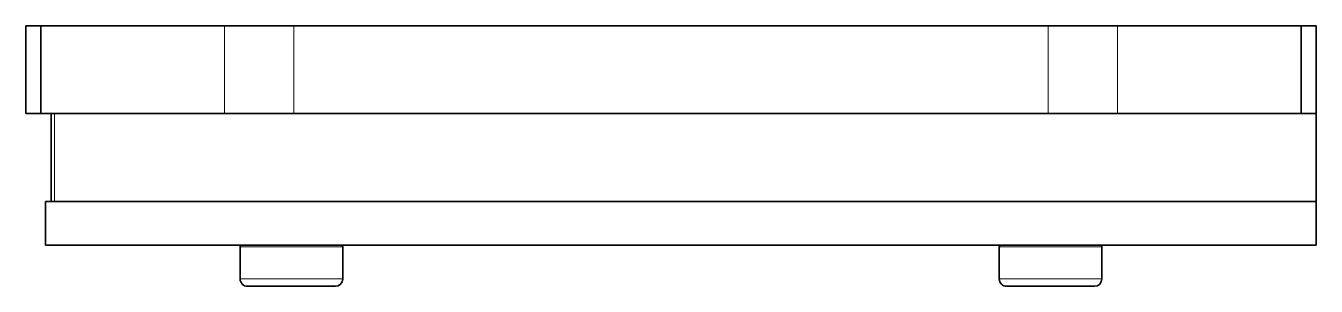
# Model space of a CAD drawing. Extents: x 303 to 980, y 15 to 674.
# Drawn here: x 550.5 to 638.5, y 207.5 to 225.3 of the extents above; entities that cross this region are included whole.
import ezdxf

# ---------------------------------------------------------------- set-up
doc = ezdxf.new("R2010")
doc.units = 0

msp = doc.modelspace()

# ---------------------------------------------------------------- linework, layer by layer
at = {"color": 7, "lineweight": 35, "ltscale": 0.15}
for p, q in [((550.5, 225.333), (550.5, 219.333)), ((551.529, 219.333), (551.529, 225.333)), ((637.471, 219.333), (637.471, 225.333)), ((638.5, 225.333), (638.5, 219.333)), ((552.234, 219.333), (552.234, 213.333)), ((552.234, 219.333), (552.234, 213.333)), ((638.5, 219.333), (638.5, 213.333))]:
    msp.add_line(p, q, dxfattribs=at)
at = {"color": 7, "lineweight": 35, "ltscale": 0.025702}
for p, q in [((550.5, 225.333), (551.528, 225.333)), ((550.5, 219.333), (551.528, 219.333))]:
    msp.add_line(p, q, dxfattribs=at)
at = {"color": 7, "lineweight": 35, "ltscale": 0.313062}
for p, q in [((564.052, 225.333), (551.529, 225.333)), ((637.471, 225.333), (624.948, 225.333)), ((551.529, 219.333), (564.052, 219.333)), ((624.948, 219.333), (637.471, 219.333))]:
    msp.add_line(p, q, dxfattribs=at)
at = {"color": 7, "lineweight": 35, "ltscale": 0.117937}
for p, q in [((564.052, 225.333), (568.769, 225.333)), ((620.231, 225.333), (624.948, 225.333)), ((564.052, 219.333), (568.769, 219.333)), ((620.231, 219.333), (624.948, 219.333))]:
    msp.add_line(p, q, dxfattribs=at)
at = {"color": 7, "lineweight": 13, "ltscale": 0.15}
for p, q in [((564.052, 219.333), (564.052, 225.333)), ((568.769, 219.333), (568.769, 225.333)), ((620.231, 225.333), (620.231, 219.333)), ((624.948, 225.333), (624.948, 219.333)), ((552.456, 219.333), (552.456, 213.333))]:
    msp.add_line(p, q, dxfattribs=at)
at = {"color": 7, "lineweight": 35}
for p, q in [((568.769, 225.333), (620.231, 225.333)), ((552.456, 219.333), (638.5, 219.333)), ((568.769, 219.333), (620.231, 219.333)), ((551.869, 213.333), (638.5, 213.333)), ((552.456, 213.333), (638.5, 213.333)), ((551.869, 210.333), (638.5, 210.333))]:
    msp.add_line(p, q, dxfattribs=at)
at = {"color": 7, "lineweight": 35, "ltscale": 0.025726}
msp.add_line((637.471, 225.333), (638.5, 225.333), dxfattribs=at)
at = {"color": 7, "lineweight": 35, "ltscale": 0.005557}
for p, q in [((552.234, 219.333), (552.456, 219.333)), ((552.234, 213.333), (552.456, 213.333))]:
    msp.add_line(p, q, dxfattribs=at)
at = {"color": 7, "lineweight": 35, "ltscale": 0.030038}
msp.add_line((637.298, 219.333), (638.5, 219.333), dxfattribs=at)
at = {"color": 7, "lineweight": 35, "ltscale": 0.000389099}
for p, q in [((551.854, 213.333), (551.869, 213.333)), ((551.854, 210.333), (551.869, 210.333))]:
    msp.add_line(p, q, dxfattribs=at)
at = {"color": 7, "lineweight": 35, "ltscale": 0.075}
for p, q in [((551.854, 210.333), (551.854, 213.333)), ((551.854, 210.333), (551.854, 213.333)), ((638.5, 213.333), (638.5, 210.333))]:
    msp.add_line(p, q, dxfattribs=at)
at = {"color": 7, "lineweight": 13, "ltscale": 0.075}
msp.add_line((551.869, 210.333), (551.869, 213.333), dxfattribs=at)
at = {"color": 7, "lineweight": 35, "ltscale": 0.044249}
msp.add_line((565.215, 210.333), (566.985, 210.333), dxfattribs=at)
at = {"color": 7, "lineweight": 35, "ltscale": 0.125751}
msp.add_line((566.985, 210.333), (572.015, 210.333), dxfattribs=at)
at = {"color": 7, "lineweight": 35, "ltscale": 0.117831}
msp.add_line((612.271, 210.333), (616.985, 210.333), dxfattribs=at)
at = {"color": 7, "lineweight": 13, "ltscale": 0.045551}
for p, q in [((565.115, 210.233), (566.937, 210.233)), ((616.885, 210.233), (618.707, 210.233)), ((565.115, 208.033), (566.937, 208.033)), ((616.885, 208.033), (618.707, 208.033))]:
    msp.add_line(p, q, dxfattribs=at)
at = {"color": 7, "lineweight": 35, "ltscale": 0.055}
for p, q in [((565.115, 210.233), (565.115, 208.033)), ((572.115, 210.233), (572.115, 208.033)), ((616.885, 210.233), (616.885, 208.033)), ((623.885, 210.233), (623.885, 208.033))]:
    msp.add_line(p, q, dxfattribs=at)
at = {"color": 7, "lineweight": 13, "ltscale": 0.129449}
for p, q in [((566.937, 210.233), (572.115, 210.233)), ((618.707, 210.233), (623.885, 210.233)), ((566.937, 208.033), (572.115, 208.033)), ((618.707, 208.033), (623.885, 208.033))]:
    msp.add_line(p, q, dxfattribs=at)
at = {"color": 7, "lineweight": 35, "ltscale": 0.039043}
for p, q in [((565.615, 207.533), (567.177, 207.533)), ((617.385, 207.533), (618.946, 207.533))]:
    msp.add_line(p, q, dxfattribs=at)
at = {"color": 7, "lineweight": 35, "ltscale": 0.110957}
for p, q in [((567.177, 207.533), (571.615, 207.533)), ((618.946, 207.533), (623.385, 207.533))]:
    msp.add_line(p, q, dxfattribs=at)
at = {"color": 7, "lineweight": 35}
for centre, radius, start, end in [((565.215, 210.233), 0.1, 90.03363, 179.96637), ((572.015, 210.233), 0.1, 0.03363, 89.96637), ((616.985, 210.233), 0.1, 90.03363, 179.96637), ((623.785, 210.233), 0.1, 0.03363, 89.96637), ((565.615, 208.033), 0.5, 179.99999, 270), ((571.615, 208.033), 0.5, 270, 360), ((617.385, 208.033), 0.5, 179.99999, 270), ((623.385, 208.033), 0.5, 270, 360)]:
    msp.add_arc(centre, radius, start, end, dxfattribs=at)

doc.saveas('drawing.dxf')
